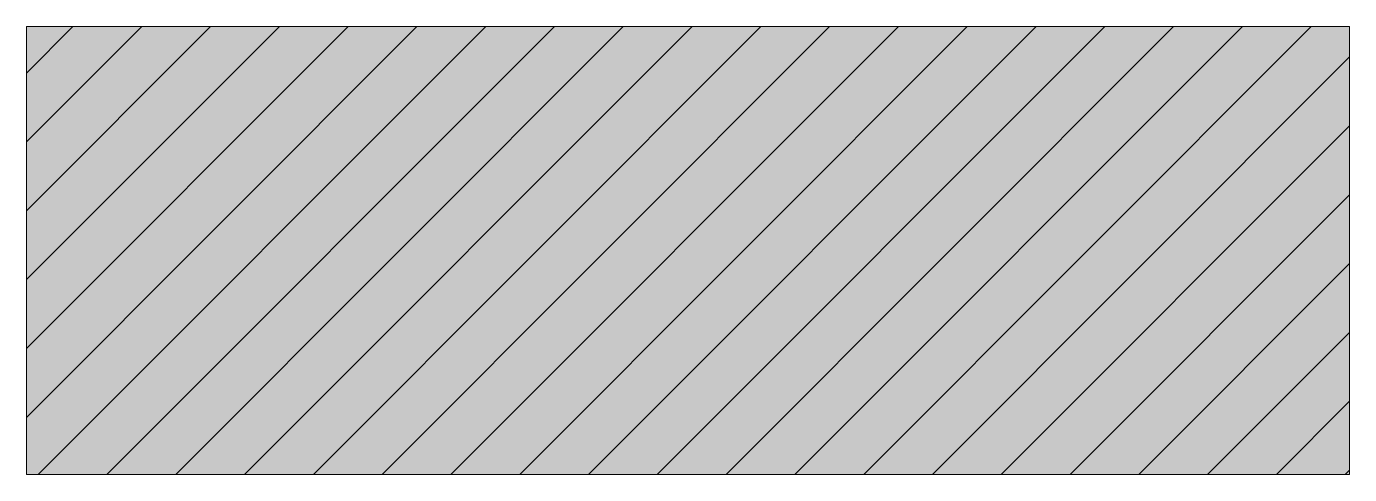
# Model space of a CAD drawing. Header units: metres. Extents: x 0 to 136, y -46 to 0.
import ezdxf

# ---------------------------------------------------------------- set-up
doc = ezdxf.new("R2010")
doc.units = ezdxf.units.M
doc.layers.add('A-DETL-GENF', color=92, linetype='Continuous', lineweight=18)
doc.layers.add('A-DETL-MEDM', color=33, linetype='Continuous', lineweight=18)

# ---------------------------------------------------------------- blocks, each defined once
blk = doc.blocks.new('00 hout_rechthoekig_sls - Vuren 46x136-4309890-00_0 Basismaterialen')
at = {"layer": 'A-DETL-GENF', "lineweight": 13}
blk.add_hatch(color=256, dxfattribs=at).paths.add_polyline_path([(0, -46), (136, -46), (136, 0), (0, 0), (0, -12.09)])
at = {"layer": 'A-DETL-MEDM', "lineweight": 13}
h = blk.add_hatch(dxfattribs=at)
h.set_pattern_fill('FP_648', color=256, style=0, pattern_type=2)
h.set_pattern_definition([(45, (4131, -5242.945), (-3.535534, 3.535534), [])])
h.paths.add_polyline_path([(136, -46), (136, 0), (0, 0), (0, -46), (1.8, -46)])
at = {"layer": 'A-DETL-MEDM'}
for p, q in [((0, 0), (136, 0)), ((0, -46), (0, 0)), ((136, 0), (136, -46)), ((136, 0), (136, -46)), ((136, 0), (136, -46)), ((136, -46), (0, -46)), ((136, -46), (0, -46))]:
    blk.add_line(p, q, dxfattribs=at)

msp = doc.modelspace()

# ---------------------------------------------------------------- block references
msp.add_blockref('00 hout_rechthoekig_sls - Vuren 46x136-4309890-00_0 Basismaterialen', (0, 0))

doc.saveas('drawing.dxf')
